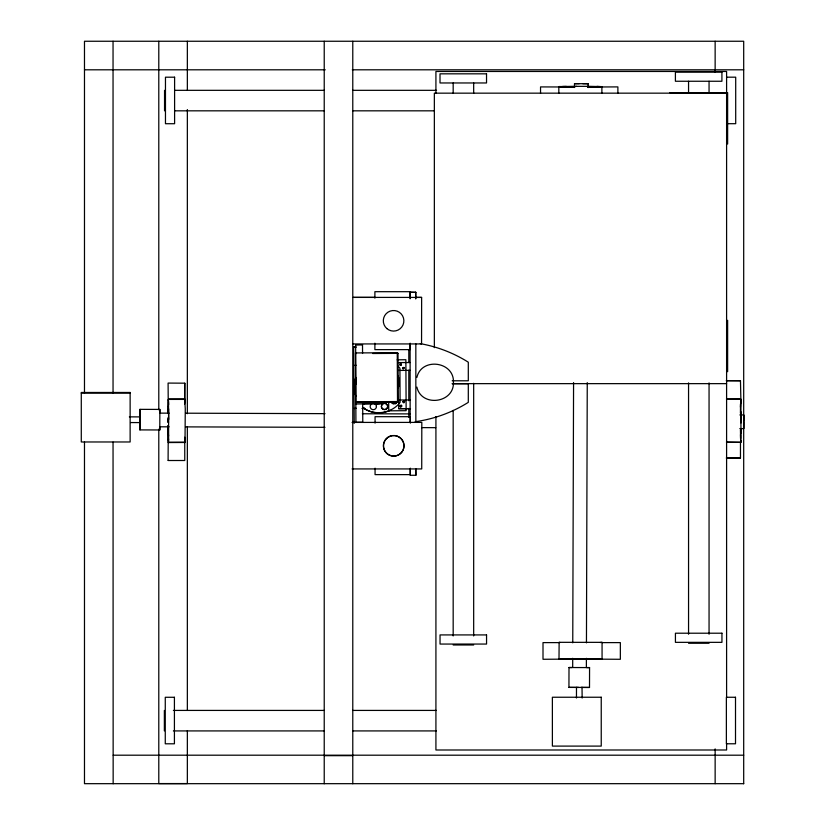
<?xml version="1.0" encoding="UTF-8"?>
<svg xmlns="http://www.w3.org/2000/svg" width="825" height="825" viewBox="0 0 825 825"><rect width="100%" height="100%" fill="white"/><g stroke="black" fill="none" stroke-linecap="round" stroke-linejoin="round"><path stroke-width="1.24" d="M139.951 421.936L139.951 422.586L130.525 422.555M159.854 412.314L159.854 409.417L139.992 409.355L139.92 429.907L159.792 429.969L159.813 426.845M168.094 433.599L168.094 426.278M168.094 417.739L168.094 422.328M168.094 413.222L168.444 399.424M168.517 401.424L168.64 435.198M184.656 404.209L184.769 383.182L184.769 399.176L168.207 399.176L168.094 383.078L184.769 383.182M139.951 421.389L139.961 416.903L129.36 416.862M139.982 416.821L139.992 409.355M168.269 418.863L168.269 422.4M168.475 422.936L168.465 417.708M743.686 422.225L743.676 428.629L739.808 428.618M743.707 421.358L743.717 414.954L739.85 414.944M139.961 422.142L139.92 429.907M569.002 667.528L589.566 667.59L589.504 687.452L568.941 687.39L569.002 667.528L572.014 667.528M572.684 667.312L572.715 658.288M572.756 642.83L573.571 382.573M574.478 87.522L574.499 83.665L579.253 83.665M576.458 698.012L576.489 687.411L577.17 687.411M582.151 698.033L582.027 687.431M586.369 667.353L586.4 658.329M586.451 642.871L587.256 382.614M588.173 87.563L588.184 83.707L582.79 83.676M740.984 433.455L740.788 399.218L726.691 399.259M168.053 413.459L168.176 406.591M355.967 346.964L353.677 347.201L355.967 347.191M356.06 365.238L353.781 365.475L353.688 346.974M356.431 408.303L354.142 408.54L353.781 365.248M355.657 344.695L362.515 344.654L355.657 344.695L355.833 403.982L378.139 403.631L362.691 403.714L362.783 422.214L355.926 422.256L355.833 403.745M355.792 384.471L355.977 378.283M740.438 413.191L740.53 404.054M741.077 428.453L740.675 442.417L740.582 441.138M743.717 414.954L743.676 428.629M159.854 409.417L159.792 429.969M740.438 407.158L740.788 399.218M168.114 406.591L168.321 400.352M168.486 441.447L168.692 435.198M168.455 425.927L168.372 427.742L168.3 425.545M168.63 438.931L168.403 442.551L185.006 442.478L185.274 408.818L184.656 399.063M184.8 402.858L184.955 399.362L168.341 399.372L168.651 404.57M740.695 414.913L740.757 413.964L740.829 415.934M726.454 442.087L740.768 442.324L740.902 440.581M168.259 400.352L168.496 399.609M376.406 406.395L376.303 407.364A3.114 3.114 0 0 1 372.498 409.582A3.114 3.114 0 0 1 370.281 405.787L370.59 404.879M401.301 364.444L400.63 365.413M401.27 364.763L401.032 363.794M403.012 401.61L403.446 402.713M402.796 368.167L403.219 367.527M399.991 405.879L401.105 405.23M403.012 401.682L403.652 400.96M401.672 406.57L401.754 405.797M416.883 377.458C421.389 357.008 454.358 361.35 453.43 382.274C454.358 403.198 421.389 407.54 416.883 387.09M740.768 442.324L726.65 442.272M401.177 364.897L400.393 365.444L399.506 364.691M403.105 401.466L404.353 401.125M403.033 367.754L403.91 367.434L404.559 368.156M401.528 406.684L400.238 406.684M390.163 410.283C381.532 414.635 370.353 413.438 362.711 407.519M399.929 363.743L400.837 363.732M404.363 402.631L403.26 402.487M602.064 642.613L620.348 642.613L620.348 659.288L602.064 659.175L602.064 642.376L600.115 642.531M559.133 658.886L562.64 659.196M558.999 658.989L563.939 658.721M403.435 367.517L404.322 367.754M558.824 93.277L558.824 86.615L559.969 86.512M589.679 86.986L601.889 86.656L601.889 93.277M600.837 86.79L602.033 86.707L596.949 86.398M582.553 659.288L601.848 659.01M600.115 659.144L602.126 658.917L598.342 658.752M559.969 86.563L576.51 86.285M575.438 86.543L573.55 86.625L574.551 86.677M582.141 687.431L580.944 687.431M562.557 86.481L566.352 86.419M598.249 86.811L587.524 86.996M588.184 83.707L574.499 83.665M563.939 658.783L589.772 658.69M592.845 659.227L597.042 659.165M589.566 667.59L586.544 667.59M568.941 687.39L578.799 687.421M355.472 352.935L397.248 352.698L398.011 353.368L398.279 402.218L356.493 402.456L355.74 401.785L355.472 352.935L356.235 353.605M372.694 353.512L398.011 353.368M397.165 359.834L405.869 359.721L406.137 410.685L388.73 410.829L388.688 402.559M398.073 362.588L410.118 362.526M398.114 370.435L410.159 370.353M410.468 399.95L398.661 400.022L398.712 408.684L410.51 408.623L398.712 408.664M355.74 401.785L397.516 401.548L398.279 402.218M362.216 408.272L364.66 408.262M362.216 408.499L364.66 408.488M573.179 658.68L584.378 658.67M587.802 659.268L576.603 659.278M84.48 69.805L325.256 69.805M352.285 69.805L743.696 69.805M726.567 77.179L735.704 77.179L735.704 123.698L727.702 123.698M576.51 86.347L587.709 86.357M574.674 87.017L540.54 86.914L540.54 93.39M587.74 87.017L617.884 86.903L617.884 93.39M174.859 90.327L324.39 90.327M352.749 90.327L436.528 90.327M669.694 92.637L727.629 92.637L727.629 144.045M726.577 93.163L434.352 93.163L434.352 347.655M174.859 110.828L324.39 110.828M352.749 110.828L433.96 110.828M415.81 292.339L409.932 292.246L415.81 292.339L415.821 298.784M374.777 297.392L353.255 297.392L421.554 297.423M415.305 297.392L421.637 297.392L421.554 343.932L353.172 343.932M726.351 380.634L740.468 380.738L740.953 403.167M452.183 380.789L468.301 380.789L468.301 362.196A134.392 134.392 0 0 0 420.317 343.654M726.454 380.738L740.468 380.738M452.378 383.646L726.577 383.646M452.183 383.759L468.301 383.759L468.301 402.353A134.392 134.392 0 0 1 415.109 421.709M81.283 393.123L130.133 393.123M726.454 399.022L740.468 399.011M168.393 399.424L185.006 399.413M352.079 422.421L421.812 422.4L421.73 468.93L352.079 468.93M726.351 457.968L740.468 458.071L726.454 458.071M168.197 460.515L184.759 460.505L184.759 442.231L168.197 442.241L168.094 460.402M415.872 468.827L415.872 475.272L410.159 475.272L410.159 468.827M558.999 642.613L543.005 642.613L543.005 659.278L558.999 659.175L559.133 642.324L602.126 642.355M688.555 643.263L709.057 643.263M453.173 644.975L473.674 644.975M564.145 659.278L595.97 659.288M173.384 710.418L324.194 710.418M352.553 710.418L436.343 710.418M173.384 730.919L324.194 730.919M352.553 730.919L436.343 730.919M113.159 755.195L743.696 755.195M324.225 755.669L352.78 755.669M743.696 783.678L84.48 783.678L84.48 442.107M160.071 413.129L169.084 413.15M185.842 413.201L324.988 413.645M362.35 413.758L410.015 413.903M160.029 426.803L169.042 426.834M185.79 426.886L324.947 427.319M421.575 427.618L435.744 427.67M581.883 687.411L589.504 687.452M587.709 86.305L601.755 86.615M568.043 86.903L573.086 86.996M589.772 658.639L598.342 658.804M562.64 659.144L580.872 659.288M566.445 659.257L571.209 659.309M568.043 86.955L560.783 86.769M374.715 403.714L379.232 403.91A21.708 21.697 0 0 0 384.77 402.683M559.051 86.687L560.783 86.821M558.999 642.417L560.051 642.5M404.126 400.95L404.776 401.682M401.105 405.157L401.662 405.653M400.641 407.003L400.084 406.498M415.872 475.272L415.697 468.734M362.711 407.364C373.828 416.213 391.607 413.686 400.094 402.394L399.919 368.208L398.083 366.114M403.229 369.198L402.796 368.558M184.656 442.128L184.769 437.219M168.094 442.128L168.042 425.782L168.114 427.886M391.545 402.198L392.04 402.837A3.114 3.114 0 0 0 396.928 402.167M391.535 402.414L392.04 403.064A3.114 3.114 0 0 0 393.432 403.858M400.084 406.581L399.96 406.044M354.193 390.937L353.884 385.285L355.049 379.51A21.708 21.697 0 0 1 355.915 377.407M740.448 429.794L740.644 441.138M168.29 440.364L168.156 432.96M740.499 434.6L740.561 438.467M168.651 408.829L168.713 419.461M397.248 352.698L397.516 401.548M362.515 344.654L362.557 353.492M354.142 408.313L354.224 423.308M741.005 411.85L741.036 422.936M415.831 343.87L415.852 422.452M415.635 292.236L415.645 298.681M410.108 292.339L410.108 298.784M410.118 343.87L410.149 422.452M743.696 783.75L743.696 41.25L84.48 41.25L84.48 393.133M740.468 442.076L740.468 458.071M727.629 320.296L727.629 371.704M726.598 697.218L726.598 71.466L435.92 71.466L435.92 93.359M726.598 743.562L726.598 749.997L435.92 749.997L435.92 416.532M715.141 41.25L715.141 72.188M715.141 748.883L715.141 783.678M709.057 81.252L709.057 92.854M709.057 382.882L709.057 634.239M688.555 81.252L688.555 92.854M688.555 382.882L688.555 634.239M473.674 82.964L473.674 93.277M473.674 383.305L473.674 635.951M453.173 82.964L453.173 93.277M453.173 410.376L453.173 635.951M410.345 423.122L410.345 416.687L375.066 416.687L375.066 423.122M410.345 468.188L410.345 474.623L375.066 474.623L375.066 468.188M410.159 298.124L410.159 291.689L374.89 291.689L374.89 298.124M410.159 343.19L410.159 349.625L374.89 349.625L374.89 343.19M408.808 349.769L408.808 362.515M408.808 370.167L408.808 400.754M408.808 408.406L408.808 417.326M352.78 41.25L352.78 783.75M324.225 41.25L324.225 783.75M187.347 41.25L187.347 90.224M187.347 109.55L187.347 413.696M187.347 426.587L187.347 710.108M187.347 730.733L187.347 783.564L158.792 783.564L158.792 429.165M164.546 90.327L164.546 110.828M164.361 710.418L164.361 730.919M158.792 41.25L158.792 409.829M113.046 41.25L113.046 393.133M113.046 442.107L113.159 783.75M398.104 375.715A21.708 21.697 0 0 1 398.217 388.039M384.77 402.456A21.708 21.697 0 0 1 379.242 403.683L373.581 403.425A21.708 21.697 0 0 1 369.208 402.177M398.104 375.942A21.708 21.697 0 0 1 398.207 388.276M355.957 396.093A21.708 21.697 0 0 1 354.193 390.71M370.59 405.034A3.114 3.114 0 0 1 371.724 403.889M374.828 403.868A3.114 3.114 0 0 1 376.406 406.56M364.351 403.848A3.114 3.114 0 0 1 362.742 403.858M396.433 403.033A3.114 3.114 0 0 1 395.051 403.848M403.786 447.707A10.282 10.282 0 0 1 387.936 454.348A10.282 10.282 0 0 1 388.111 437.178A10.282 10.282 0 0 1 403.817 444.139M403.93 445.026A10.282 10.282 0 0 1 403.91 446.82M573.911 658.969L587.338 659L573.911 658.969M721.916 72.105L675.407 72.105L675.407 81.252L721.916 81.252L721.916 72.105M486.533 73.827L440.014 73.827L440.014 82.964L486.533 82.964L486.533 73.827M174.601 77.199L165.464 77.199L165.464 123.719L174.601 123.719L174.601 77.199M130.133 392.473L81.283 392.473L81.283 441.973L130.133 441.973L130.133 392.473M721.947 633.208L675.428 633.208L675.428 642.345L721.947 642.345L721.947 633.208M486.554 634.92L440.045 634.92L440.045 644.057L486.554 644.057L486.554 634.92M174.415 697.28L165.268 697.28L165.268 743.799L174.415 743.799L174.415 697.28M601.239 697.238L552.379 697.238L552.389 746.099L601.239 746.099L601.239 697.238M735.508 697.259L726.371 697.259L726.371 743.779L735.508 743.779L735.508 697.259M387.533 405.539L387.214 404.786A3.114 3.114 0 0 0 381.418 406.374L381.521 407.179A3.114 3.114 0 0 0 385.347 409.355A3.114 3.114 0 0 0 387.533 405.539M387.523 405.694L387.214 404.941A3.114 3.114 0 0 0 381.408 406.529L381.521 407.333A3.114 3.114 0 0 0 385.347 409.52A3.114 3.114 0 0 0 387.523 405.694M386.894 328.608A10.282 10.282 0 0 0 403.693 322.688A10.282 10.282 0 0 0 390.163 311.108A10.282 10.282 0 0 0 386.894 328.608M387.069 453.606A10.282 10.282 0 0 0 403.868 447.686A10.282 10.282 0 0 0 390.338 436.105A10.282 10.282 0 0 0 387.069 453.606"/></g></svg>
